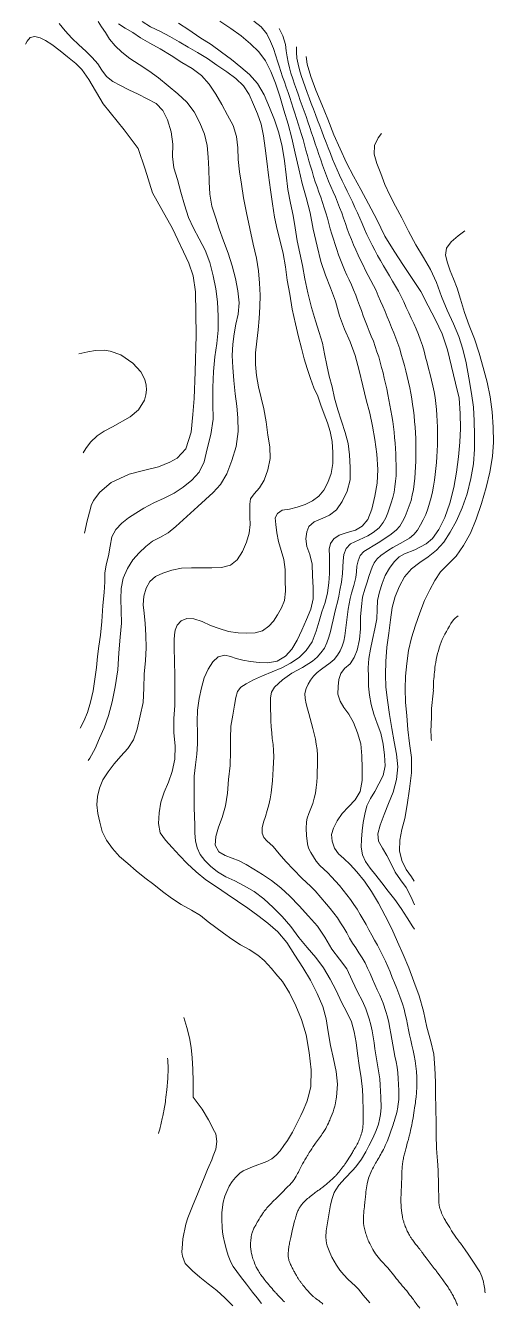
# Model space of a CAD drawing. Header units: inches. Extents: x 115425 to 116786, y 150085 to 152399.
# Drawn here: x 115513.5 to 115595.7, y 151464.1 to 151688 of the extents above; entities that cross this region are included whole.
import ezdxf

# ---------------------------------------------------------------- set-up
doc = ezdxf.new("R2010")
doc.units = ezdxf.units.IN
doc.header["$MEASUREMENT"] = 0
doc.layers.add('Contour', color=7, linetype='Continuous', lineweight=0, true_color=0xbed2ff)

msp = doc.modelspace()

# ---------------------------------------------------------------- linework, layer by layer
at = {"layer": 'Contour'}
for points in [[(115523.13, 151564.73), (115523.75, 151565.95), (115524.39, 151567.51), (115524.93, 151569.29), (115525.38, 151571.31), (115525.71, 151573.36), (115525.96, 151575.36), (115526.13, 151577.33), (115526.41, 151579.14), (115526.7, 151581.05), (115526.9, 151583.48), (115527.1, 151586.25), (115527.31, 151588.54), (115527.44, 151590.44), (115527.47, 151591.93), (115527.7, 151593.4), (115528.09, 151594.95), (115528.39, 151596.68), (115528.67, 151598.29), (115529.4, 151599.62), (115530.42, 151600.7), (115531.59, 151601.66), (115532.88, 151602.44), (115534.31, 151603.32), (115536.03, 151604.26), (115537.86, 151605.12), (115539.63, 151605.98), (115541.2, 151607.04), (115542.71, 151608.24), (115544, 151609.64), (115544.86, 151611.45), (115545.44, 151613.73), (115546.07, 151616.29), (115546.46, 151618.96), (115546.44, 151621.67), (115546.44, 151624.5), (115546.51, 151627.35), (115546.74, 151629.89), (115547.09, 151632.24), (115547.36, 151634.56), (115547.36, 151637.03), (115547.24, 151639.53), (115546.96, 151641.83), (115546.47, 151644.14), (115545.86, 151646.44), (115545.04, 151648.6), (115544.01, 151650.61), (115542.99, 151652.47), (115542.14, 151654.38), (115541.44, 151656.57), (115540.79, 151658.81), (115540.19, 151661), (115539.54, 151663.07), (115539.34, 151665.07), (115539.36, 151667.22), (115539.09, 151669.39), (115538.47, 151671.47), (115537.64, 151673.15), (115536.43, 151674.38), (115534.9, 151675.18), (115533.28, 151675.98), (115531.67, 151676.74), (115530.17, 151677.51), (115528.84, 151678.24), (115527.75, 151679.11), (115526.9, 151680.21), (115526.19, 151681.35), (115525.23, 151682.44), (115524.1, 151683.52), (115522.88, 151684.65), (115521.64, 151685.85), (115520.49, 151687.11), (115519.4, 151688.39)], [(115526.25, 151688.77), (115526.83, 151687.83), (115527.55, 151686.84), (115528.29, 151685.68), (115529.24, 151684.51), (115530.45, 151683.39), (115531.86, 151682.28), (115533.46, 151681.18), (115535.15, 151680.09), (115536.84, 151678.87), (115538.56, 151677.47), (115540.27, 151676.05), (115541.85, 151674.6), (115543.14, 151672.93), (115544.15, 151671), (115544.92, 151669.01), (115545.39, 151667), (115545.59, 151664.94), (115545.7, 151662.83), (115545.76, 151660.63), (115545.91, 151658.43), (115546.26, 151656.37), (115546.86, 151654.4), (115547.52, 151652.38), (115548.26, 151650.29), (115549.08, 151648.12), (115549.78, 151645.88), (115550.38, 151643.64), (115550.81, 151641.46), (115551.02, 151639.37), (115550.84, 151637.41), (115550.45, 151635.62), (115550.15, 151633.93), (115549.93, 151632.13), (115549.83, 151630.14), (115549.9, 151628.02), (115550.08, 151625.74), (115550.33, 151623.4), (115550.6, 151621.26), (115550.83, 151619.17), (115550.87, 151616.78), (115550.49, 151614.19), (115549.77, 151611.68), (115548.86, 151609.37), (115547.76, 151607.49), (115546.47, 151606.12), (115545.11, 151604.89), (115543.76, 151603.66), (115542.47, 151602.47), (115541.18, 151601.27), (115539.9, 151600.12), (115538.55, 151599.03), (115537.12, 151598.21), (115535.79, 151597.56), (115534.62, 151596.62), (115533.47, 151595.53), (115532.38, 151594.26), (115531.42, 151592.76), (115530.66, 151591.07), (115530.3, 151589.25), (115530.28, 151587.36), (115530.32, 151585.36), (115530.36, 151583.17), (115530.12, 151580.73), (115529.88, 151577.96), (115529.7, 151574.96), (115529.27, 151572.01), (115528.72, 151569.37), (115528.09, 151566.95), (115527.32, 151564.77), (115526.52, 151562.95), (115525.76, 151561.16), (115524.82, 151559.47), (115524.54, 151559.04)], [(115529.83, 151688.34), (115531.04, 151687.59), (115532.35, 151686.82), (115533.73, 151685.91), (115535.34, 151684.95), (115537.17, 151683.94), (115539.09, 151682.77), (115540.98, 151681.58), (115542.79, 151680.51), (115544.4, 151679.27), (115545.78, 151677.75), (115546.93, 151676.02), (115547.97, 151674.16), (115549, 151672.3), (115549.99, 151670.49), (115550.58, 151668.6), (115550.78, 151666.57), (115550.85, 151664.54), (115551.09, 151662.4), (115551.44, 151660.22), (115551.78, 151657.78), (115552.3, 151655.2), (115552.89, 151652.44), (115553.51, 151649.69), (115554.07, 151647.24), (115554.44, 151644.98), (115554.63, 151642.84), (115554.73, 151640.75), (115554.69, 151638.67), (115554.56, 151636.64), (115554.37, 151634.62), (115554.16, 151632.63), (115553.93, 151630.58), (115553.89, 151628.56), (115554.07, 151626.61), (115554.45, 151624.65), (115554.92, 151622.72), (115555.39, 151620.75), (115555.76, 151618.5), (115556.05, 151616.17), (115556.4, 151614.11), (115556.49, 151612.07), (115556.07, 151610.06), (115555.42, 151608.28), (115554.6, 151606.89), (115553.69, 151605.83), (115553.04, 151604.99), (115552.9, 151604.05), (115552.9, 151602.94), (115552.92, 151601.76), (115552.99, 151600.48), (115552.82, 151598.96), (115552.33, 151597.35), (115551.61, 151595.72), (115550.7, 151594.3), (115549.5, 151593.35), (115547.94, 151592.95), (115546.22, 151592.89), (115544.44, 151592.86), (115542.66, 151592.87), (115540.88, 151592.81), (115539.2, 151592.46), (115537.64, 151591.95), (115536.34, 151591.33), (115535.32, 151590.5), (115534.7, 151589.32), (115534.31, 151587.9), (115534.15, 151586.4), (115534.33, 151584.89), (115534.55, 151583.09), (115534.64, 151581.05), (115534.68, 151578.86), (115534.59, 151576.61), (115534.34, 151574.2), (115534.32, 151571.73), (115534.15, 151569.21), (115533.66, 151566.88), (115533.14, 151564.58), (115532.48, 151562.67), (115531.46, 151561.17), (115530.27, 151559.8), (115529.11, 151558.47), (115528.02, 151557.09), (115527.12, 151555.68), (115526.53, 151554.23), (115526.15, 151552.76), (115526.05, 151551.28), (115526.22, 151549.77), (115526.56, 151548.21), (115526.99, 151546.61), (115527.76, 151545.06), (115528.78, 151543.61), (115530.03, 151542.23), (115531.46, 151540.96), (115532.93, 151539.67), (115534.44, 151538.45), (115536.03, 151537.27), (115537.58, 151536.08), (115539.16, 151534.87), (115540.87, 151533.78), (115542.66, 151532.81), (115544.22, 151531.86), (115545.57, 151530.77), (115546.93, 151529.72), (115548.3, 151528.74), (115549.74, 151527.69), (115551.26, 151526.68), (115552.82, 151525.87), (115554.29, 151524.91), (115555.43, 151523.95), (115556.71, 151522.57), (115557.49, 151521.6), (115558.67, 151520.29), (115559.87, 151518.29), (115560.99, 151516), (115562.01, 151513.59), (115562.81, 151510.93), (115563.32, 151507.83), (115563.69, 151504.74), (115563.65, 151501.79), (115563.16, 151500)], [(115568.15, 151500), (115568.3, 151502.26), (115568.1, 151504.5), (115567.61, 151506.71), (115567.08, 151509.04), (115566.68, 151511.43), (115566.33, 151513.7), (115565.71, 151515.86), (115564.76, 151518.16), (115563.59, 151520.52), (115562.24, 151522.71), (115560.84, 151524.9), (115559.41, 151527.13), (115557.84, 151529.01), (115556.06, 151530.51), (115554.3, 151531.84), (115552.53, 151533.12), (115550.77, 151534.35), (115548.94, 151535.6), (115547.07, 151536.86), (115545.17, 151538.11), (115543.47, 151539.52), (115541.93, 151540.96), (115540.53, 151542.37), (115539.25, 151543.76), (115538.1, 151545.05), (115537.17, 151546.38), (115536.85, 151548.03), (115536.98, 151549.89), (115537.29, 151551.74), (115537.87, 151553.48), (115538.62, 151555.23), (115539.28, 151557.15), (115539.74, 151559.29), (115539.79, 151561.6), (115539.57, 151563.99), (115539.58, 151566.4), (115539.72, 151568.7), (115539.74, 151570.87), (115539.72, 151572.84), (115539.71, 151574.51), (115539.67, 151575.93), (115539.65, 151577.12), (115539.64, 151578.18), (115539.62, 151579.25), (115539.62, 151580.21), (115539.65, 151581.13), (115539.8, 151581.93), (115540.14, 151582.8), (115540.83, 151583.56), (115541.82, 151583.97), (115543.1, 151583.93), (115544.52, 151583.44), (115546, 151582.78), (115547.53, 151582.2), (115549.16, 151581.71), (115550.86, 151581.46), (115552.4, 151581.39), (115553.84, 151581.44), (115555.13, 151581.82), (115556.23, 151582.61), (115557.07, 151583.54), (115557.77, 151584.65), (115558.48, 151585.85), (115559.01, 151587.16), (115559.16, 151588.77), (115559.14, 151590.68), (115559.09, 151592.58), (115558.89, 151594.32), (115558.44, 151595.92), (115557.94, 151597.47), (115557.68, 151599.01), (115557.47, 151600.45), (115557.37, 151601.62), (115557.76, 151602.42), (115558.59, 151602.97), (115559.86, 151603.18), (115561.24, 151603.49), (115562.62, 151604.01), (115563.93, 151604.61), (115565.05, 151605.43), (115565.92, 151606.53), (115566.63, 151607.85), (115567.18, 151609.41), (115567.46, 151611.17), (115567.49, 151613.09), (115567.39, 151615.03), (115567.03, 151616.77), (115566.55, 151618.34), (115565.96, 151619.83), (115565.4, 151621.41), (115564.84, 151623), (115564.17, 151624.49), (115563.57, 151626.12), (115562.99, 151627.84), (115562.44, 151629.57), (115561.98, 151631.43), (115561.48, 151633.44), (115560.91, 151635.68), (115560.36, 151638.25), (115559.92, 151640.92), (115559.48, 151643.36), (115559.15, 151645.72), (115558.77, 151648.04), (115558.25, 151650.22), (115557.7, 151652.24), (115557.22, 151654.39), (115556.87, 151656.73), (115556.52, 151659.21), (115556.16, 151661.78), (115555.89, 151664.23), (115555.63, 151666.51), (115555.29, 151668.69), (115554.88, 151670.73), (115554.28, 151672.53), (115553.55, 151674.21), (115552.81, 151675.93), (115551.77, 151677.44), (115550.43, 151678.78), (115548.89, 151679.91), (115547.14, 151681.09), (115545.46, 151682.27), (115543.74, 151683.3), (115542.06, 151684.24), (115540.47, 151685.21), (115538.87, 151686.12), (115537.2, 151686.98), (115535.49, 151687.84), (115533.98, 151688.76)], [(115572.76, 151500), (115572.71, 151501.34), (115572.44, 151503.39), (115572.1, 151505.52), (115571.81, 151507.64), (115571.58, 151509.59), (115571.26, 151511.43), (115570.74, 151513.17), (115569.96, 151514.88), (115569.04, 151516.67), (115568.06, 151518.7), (115567, 151520.67), (115565.82, 151522.67), (115564.49, 151524.5), (115563, 151526.21), (115561.53, 151528), (115560.09, 151529.91), (115558.61, 151531.66), (115557, 151533.26), (115555.36, 151534.76), (115553.65, 151536.06), (115551.93, 151537.08), (115550.29, 151537.92), (115548.68, 151538.64), (115547.22, 151539.52), (115546.03, 151540.53), (115545, 151541.53), (115544.18, 151542.55), (115543.68, 151543.71), (115543.37, 151544.94), (115543.27, 151546.3), (115543.24, 151547.74), (115543.2, 151549.24), (115543.13, 151550.83), (115543.14, 151552.49), (115543.13, 151554.3), (115543.12, 151556.28), (115543.37, 151558.27), (115543.63, 151560.17), (115543.72, 151562), (115543.69, 151563.92), (115543.67, 151565.89), (115543.71, 151567.88), (115544.03, 151569.92), (115544.42, 151571.81), (115544.9, 151573.56), (115545.61, 151575.1), (115546.4, 151576.38), (115547.37, 151577.23), (115548.5, 151577.52), (115549.54, 151577.33), (115550.53, 151576.96), (115551.71, 151576.67), (115553.04, 151576.44), (115554.53, 151576.27), (115556.09, 151576.22), (115557.7, 151576.48), (115559.17, 151577.38), (115560.3, 151578.62), (115561.23, 151580.16), (115562.04, 151581.94), (115562.86, 151583.81), (115563.64, 151585.62), (115564.05, 151587.41), (115564.01, 151589.43), (115563.94, 151591.46), (115563.84, 151593.49), (115563.42, 151595.19), (115562.93, 151596.6), (115562.76, 151597.97), (115562.94, 151599.18), (115563.27, 151600.11), (115564.19, 151600.95), (115565.74, 151601.58), (115566.93, 151602.09), (115568.12, 151603.03), (115569.12, 151604.5), (115570, 151606.33), (115570.51, 151608.33), (115570.56, 151610.5), (115570.43, 151612.72), (115570.17, 151614.72), (115569.65, 151616.64), (115569.01, 151618.59), (115568.36, 151620.61), (115567.79, 151622.63), (115567.35, 151624.61), (115566.86, 151626.5), (115566.42, 151628.42), (115566.03, 151630.41), (115565.68, 151632.3), (115565.11, 151634.16), (115564.44, 151636.23), (115563.75, 151638.59), (115563.11, 151641.12), (115562.57, 151643.61), (115562.16, 151645.96), (115561.69, 151648.12), (115561.23, 151650.29), (115560.86, 151652.52), (115560.52, 151654.7), (115560.08, 151656.85), (115559.61, 151659.26), (115559.3, 151661.82), (115558.99, 151664.33), (115558.58, 151666.84), (115557.99, 151669.22), (115557.23, 151671.49), (115556.36, 151673.68), (115555.41, 151675.9), (115554.25, 151677.88), (115552.86, 151679.48), (115551.31, 151680.73), (115549.68, 151682.06), (115547.96, 151683.39), (115546.14, 151684.7), (115544.15, 151685.93), (115542.22, 151687.27), (115540.37, 151688.49)], [(115547.65, 151688.81), (115549.55, 151687.54), (115551.37, 151686.22), (115553.02, 151684.84), (115554.47, 151683.44), (115555.67, 151681.84), (115556.6, 151679.98), (115557.39, 151677.92), (115558.19, 151675.68), (115558.91, 151673.18), (115559.64, 151670.72), (115560.31, 151668.28), (115560.89, 151665.62), (115561.5, 151662.88), (115562.08, 151660.32), (115562.83, 151657.85), (115563.52, 151655.16), (115564.04, 151652.31), (115564.71, 151649.32), (115565.41, 151646.64), (115566.2, 151644.26), (115567.1, 151642.03), (115567.93, 151639.65), (115568.65, 151637.1), (115569.53, 151634.74), (115570.51, 151632.53), (115571.39, 151630.12), (115572.11, 151627.49), (115572.75, 151624.81), (115573.36, 151622.34), (115573.96, 151620.02), (115574.47, 151617.75), (115574.86, 151615.38), (115575.19, 151612.8), (115575.41, 151610.15), (115575.29, 151607.76), (115574.88, 151605.45), (115574.34, 151603.19), (115573.66, 151601.35), (115572.66, 151600.16), (115571.46, 151599.51), (115570.03, 151599.06), (115568.63, 151598.63), (115567.64, 151597.97), (115567.08, 151597.15), (115566.87, 151596.16), (115566.88, 151594.94), (115566.92, 151593.51), (115566.92, 151591.89), (115566.78, 151590.25), (115566.56, 151588.5), (115566.14, 151586.77), (115565.56, 151585.16), (115565.06, 151583.53), (115564.54, 151581.77), (115563.84, 151579.91), (115562.82, 151578.36), (115561.55, 151577.12), (115560.06, 151576.12), (115558.53, 151575.3), (115556.86, 151574.59), (115555.13, 151573.92), (115553.55, 151573.22), (115552.27, 151572.54), (115551.35, 151571.93), (115550.77, 151571.15), (115550.43, 151570.13), (115550.22, 151568.78), (115549.91, 151567.04), (115549.57, 151565.08), (115549.49, 151562.91), (115549.53, 151560.63), (115549.48, 151558.2), (115549.16, 151555.71), (115548.96, 151553.35), (115548.62, 151551.09), (115548.05, 151549.08), (115547.42, 151547.33), (115546.94, 151545.7), (115546.84, 151544.18), (115547.47, 151543.05), (115548.56, 151542.38), (115549.79, 151541.94), (115551.02, 151541.47), (115552.26, 151540.79), (115553.62, 151539.96), (115555.14, 151539.03), (115556.74, 151537.97), (115558.36, 151536.7), (115559.95, 151535.23), (115561.59, 151533.55), (115563.22, 151531.74), (115564.79, 151530), (115566.1, 151528.05), (115567.32, 151525.94), (115568.65, 151524.21), (115569.92, 151522.47), (115570.91, 151520.45), (115571.82, 151518.47), (115572.69, 151516.81), (115573.31, 151515.48), (115573.65, 151514.42), (115573.89, 151513.72), (115574.19, 151512.68), (115574.39, 151511.63), (115574.57, 151510.57), (115574.73, 151509.51), (115574.89, 151508.45), (115575.05, 151507.39), (115575.23, 151506.33), (115575.42, 151505.28), (115575.59, 151504.22), (115575.74, 151503.16), (115575.82, 151502.09), (115575.88, 151501.02), (115575.91, 151500)], [(115553.62, 151688.82), (115554.92, 151687.81), (115555.88, 151686.57), (115556.56, 151685.22), (115557.09, 151684.02), (115557.47, 151682.71), (115557.76, 151681.78), (115558.06, 151680.89), (115558.36, 151679.97), (115558.66, 151679.06), (115558.98, 151678.14), (115559.3, 151677.23), (115559.63, 151676.32), (115559.92, 151675.4), (115560.22, 151674.48), (115560.51, 151673.56), (115560.81, 151672.64), (115561.12, 151671.72), (115561.41, 151670.8), (115561.7, 151669.88), (115561.98, 151668.95), (115562.25, 151668.02), (115562.51, 151667.1), (115562.77, 151666.17), (115563.03, 151665.24), (115563.29, 151664.31), (115563.56, 151663.39), (115563.83, 151662.46), (115564.11, 151661.54), (115564.39, 151660.63), (115564.72, 151659.72), (115565.05, 151658.82), (115565.38, 151657.91), (115565.69, 151657), (115565.99, 151656.08), (115566.28, 151655.17), (115566.53, 151654.24), (115566.78, 151653.31), (115567.02, 151652.39), (115567.29, 151651.46), (115567.58, 151650.55), (115567.87, 151649.64), (115568.18, 151648.73), (115568.51, 151647.83), (115568.83, 151646.93), (115569.19, 151646.04), (115569.56, 151645.15), (115569.93, 151644.26), (115570.34, 151643.39), (115570.74, 151642.52), (115571.14, 151641.64), (115571.5, 151640.74), (115571.85, 151639.84), (115572.18, 151638.94), (115572.5, 151638.03), (115572.81, 151637.12), (115573.16, 151636.21), (115573.52, 151635.32), (115573.87, 151634.42), (115574.24, 151633.52), (115574.61, 151632.63), (115574.94, 151631.72), (115575.24, 151630.8), (115575.54, 151629.88), (115575.81, 151628.95), (115576.05, 151628.02), (115576.3, 151627.08), (115576.53, 151626.14), (115576.75, 151625.2), (115576.95, 151624.26), (115577.14, 151623.31), (115577.32, 151622.36), (115577.5, 151621.41), (115577.68, 151620.47), (115577.85, 151619.52), (115578, 151618.58), (115578.13, 151617.63), (115578.26, 151616.68), (115578.34, 151615.72), (115578.42, 151614.76), (115578.5, 151613.8), (115578.54, 151612.85), (115578.58, 151611.89), (115578.6, 151610.93), (115578.6, 151609.97), (115578.59, 151609.01), (115578.51, 151608.06), (115578.38, 151607.11), (115578.25, 151606.16), (115578, 151605.23), (115577.76, 151604.3), (115577.46, 151603.39), (115577.14, 151602.5), (115576.77, 151601.64), (115576.3, 151600.84), (115575.63, 151599.89), (115574.57, 151599.07), (115573.62, 151598.46), (115570.6, 151597.07), (115569.81, 151596.27), (115569.41, 151595.24), (115569.31, 151594.12), (115569.27, 151593), (115569.21, 151591.88), (115569.01, 151590.37), (115568.72, 151588.93), (115568.53, 151587.89), (115568.28, 151586.85), (115568.03, 151585.82), (115567.77, 151584.8), (115567.53, 151583.77), (115567.31, 151582.73), (115567.08, 151581.7), (115566.81, 151580.68), (115566.45, 151579.71), (115566, 151578.77), (115565.4, 151577.94), (115564.71, 151577.17), (115563.93, 151576.49), (115562.15, 151575.36), (115560.3, 151574.36), (115559.45, 151573.82), (115558.65, 151573.24), (115557.92, 151572.59), (115557.24, 151571.9), (115556.72, 151571.05), (115556.53, 151570.05), (115556.52, 151569.03), (115556.53, 151568.01), (115556.57, 151567.01), (115556.59, 151566), (115556.65, 151564.98), (115556.75, 151563.94), (115556.86, 151562.89), (115556.98, 151561.85), (115557.05, 151560.79), (115557.11, 151559.73), (115557.07, 151558.68), (115557, 151557.62), (115556.93, 151556.55), (115556.88, 151555.49), (115556.79, 151554.43), (115556.68, 151553.37), (115556.5, 151552.32), (115556.27, 151551.29), (115555.96, 151550.27), (115555.65, 151549.25), (115555.3, 151548.25), (115555.08, 151547.23), (115555.08, 151546.29), (115555.39, 151545.53), (115555.89, 151544.96), (115557, 151543.96), (115558.07, 151542.69), (115559.21, 151541.34), (115560.6, 151539.9), (115562.07, 151538.4), (115563.61, 151536.92), (115564.37, 151536.17), (115565.4, 151535.03), (115566.35, 151533.87), (115567.01, 151533.08), (115567.65, 151532.27), (115568.29, 151531.46), (115568.85, 151530.58), (115569.4, 151529.71), (115569.92, 151528.81), (115570.42, 151527.9), (115570.95, 151527.02), (115571.51, 151526.16), (115572.07, 151525.29), (115572.62, 151524.42), (115573.15, 151523.53), (115573.59, 151522.59), (115574.03, 151521.65), (115574.45, 151520.71), (115574.86, 151519.76), (115575.3, 151518.82), (115575.74, 151517.88), (115576.32, 151516.45), (115576.81, 151515.03), (115577.09, 151514.06), (115577.3, 151513.09), (115577.51, 151512.11), (115577.67, 151511.12), (115577.84, 151510.13), (115578.01, 151509.14), (115578.2, 151508.16), (115578.4, 151507.18), (115578.59, 151506.19), (115578.76, 151505.21), (115578.88, 151504.22), (115578.99, 151503.22), (115579.04, 151502.22), (115579.08, 151501.17), (115579.09, 151500)], [(115513.51, 151684.75), (115513.8, 151685.33), (115514.34, 151685.94), (115515.14, 151686.13), (115516.09, 151685.9), (115517.03, 151685.44), (115518.16, 151684.71), (115519.62, 151683.59), (115520.9, 151682.58), (115522.34, 151681.36), (115523.42, 151680.34), (115524.66, 151678.59), (115527.13, 151674.29), (115530.84, 151669.72), (115533.3, 151666.44), (115534.53, 151662.83), (115535.83, 151658.7), (115537.43, 151655.78), (115539.3, 151652.41), (115542.21, 151646.35), (115542.96, 151644.12), (115543.35, 151641.33), (115543.46, 151633.7), (115543.3, 151627.29), (115543.11, 151622.59), (115542.92, 151619.77), (115542.6, 151616.69), (115541.66, 151613.73), (115540.15, 151612.1), (115538.85, 151611.4), (115536.84, 151610.62), (115534.25, 151609.94), (115531.74, 151609.29), (115528.58, 151607.82), (115526.59, 151606.18), (115525.46, 151604.71), (115525.04, 151603.8), (115524.9, 151603.31), (115524.35, 151601.12), (115523.87, 151598.93)], [(115558.09, 151687.53), (115558.72, 151686.24), (115559.17, 151684.7), (115559.29, 151683.62), (115559.44, 151682.55), (115559.63, 151681.59), (115559.87, 151680.63), (115560.14, 151679.66), (115560.46, 151678.71), (115560.78, 151677.76), (115561.13, 151676.81), (115561.44, 151675.85), (115561.78, 151674.91), (115562.11, 151673.96), (115562.45, 151673.01), (115562.78, 151672.06), (115563.12, 151671.12), (115563.44, 151670.17), (115563.77, 151669.21), (115564.08, 151668.26), (115564.4, 151667.31), (115564.73, 151666.37), (115565.05, 151665.42), (115565.37, 151664.47), (115565.69, 151663.52), (115566.04, 151662.59), (115566.39, 151661.65), (115566.75, 151660.72), (115567.14, 151659.8), (115567.54, 151658.88), (115567.94, 151657.96), (115568.31, 151657.04), (115568.68, 151656.11), (115569.05, 151655.18), (115569.38, 151654.24), (115569.7, 151653.3), (115570.03, 151652.36), (115570.37, 151651.42), (115570.74, 151650.5), (115571.12, 151649.58), (115571.52, 151648.67), (115571.93, 151647.76), (115572.35, 151646.86), (115572.79, 151645.97), (115573.23, 151645.08), (115573.68, 151644.18), (115574.15, 151643.3), (115574.62, 151642.41), (115575.08, 151641.52), (115575.48, 151640.61), (115575.89, 151639.69), (115576.28, 151638.77), (115576.66, 151637.84), (115577.03, 151636.91), (115577.42, 151635.98), (115577.82, 151635.06), (115578.19, 151634.13), (115578.55, 151633.19), (115578.91, 151632.25), (115579.23, 151631.3), (115579.51, 151630.33), (115579.79, 151629.37), (115580.06, 151628.4), (115580.31, 151627.42), (115580.56, 151626.45), (115580.79, 151625.47), (115581.02, 151624.49), (115581.2, 151623.5), (115581.35, 151622.51), (115581.5, 151621.52), (115581.63, 151620.53), (115581.76, 151619.53), (115581.86, 151618.54), (115581.94, 151617.55), (115582.01, 151616.56), (115582.05, 151615.57), (115582.07, 151614.57), (115582.08, 151613.57), (115582.09, 151612.57), (115582.07, 151611.58), (115582.03, 151610.58), (115581.97, 151609.59), (115581.88, 151608.6), (115581.79, 151607.61), (115581.64, 151606.63), (115581.44, 151605.65), (115581.23, 151604.68), (115580.9, 151603.74), (115580.57, 151602.8), (115580.17, 151601.89), (115579.75, 151601), (115579.23, 151600.2), (115578.61, 151599.47), (115577.5, 151598.58), (115575.45, 151597.23), (115572.95, 151595.75), (115572.29, 151595.02), (115571.91, 151594.12), (115571.73, 151593.15), (115571.62, 151592.18), (115571.5, 151591.2), (115571.19, 151589.79), (115570.76, 151588.44), (115570.56, 151587.51), (115570.34, 151586.57), (115570.2, 151585.64), (115570.06, 151584.7), (115569.94, 151583.76), (115569.83, 151582.82), (115569.71, 151581.87), (115569.58, 151580.94), (115569.42, 151580.03), (115569.14, 151579.14), (115568.78, 151578.3), (115568.31, 151577.52), (115567.72, 151576.8), (115567.02, 151576.18), (115565.47, 151575.1), (115564.74, 151574.52), (115564.11, 151573.88), (115563.59, 151573.18), (115563.17, 151572.44), (115562.82, 151571.67), (115562.58, 151570.82), (115562.61, 151569.92), (115562.79, 151569.02), (115563.01, 151568.15), (115563.28, 151567.31), (115563.52, 151566.45), (115563.76, 151565.56), (115564, 151564.67), (115564.21, 151563.75), (115564.43, 151562.83), (115564.58, 151561.9), (115564.74, 151560.96), (115564.77, 151560.01), (115564.77, 151559.06), (115564.77, 151558.1), (115564.75, 151557.15), (115564.72, 151556.19), (115564.67, 151555.24), (115564.58, 151554.29), (115564.46, 151553.35), (115564.22, 151552.42), (115563.98, 151551.5), (115563.61, 151550.63), (115563.28, 151549.75), (115563, 151548.96), (115562.86, 151548.28), (115562.8, 151547.13), (115562.86, 151545.87), (115563.06, 151544.43), (115563.22, 151543.69), (115563.61, 151542.91), (115564.07, 151542.14), (115564.59, 151541.37), (115565.2, 151540.65), (115566.59, 151539.33), (115567.27, 151538.66), (115568.64, 151537.13), (115569.97, 151535.47), (115570.6, 151534.64), (115571.19, 151533.8), (115571.77, 151532.94), (115572.31, 151532.05), (115572.83, 151531.16), (115573.34, 151530.25), (115573.82, 151529.33), (115574.32, 151528.42), (115574.82, 151527.52), (115575.32, 151526.62), (115575.81, 151525.71), (115576.28, 151524.79), (115576.71, 151523.84), (115577.13, 151522.89), (115577.53, 151521.94), (115577.93, 151520.98), (115578.34, 151520.02), (115578.74, 151519.07), (115579.27, 151517.66), (115579.73, 151516.34), (115579.99, 151515.44), (115580.22, 151514.54), (115580.44, 151513.64), (115580.62, 151512.72), (115580.79, 151511.81), (115580.97, 151510.89), (115581.17, 151509.98), (115581.38, 151509.08), (115581.59, 151508.17), (115581.78, 151507.26), (115581.94, 151506.34), (115582.09, 151505.43), (115582.16, 151504.5), (115582.23, 151503.47), (115582.27, 151502.64), (115582.24, 151501.71), (115582.19, 151500.79), (115582.12, 151500)], [(115585.55, 151500), (115585.54, 151500.17), (115585.5, 151502.62), (115585.42, 151505.12), (115585.22, 151507.5), (115584.7, 151509.77), (115584.01, 151512.27), (115583.39, 151515.09), (115582.63, 151517.75), (115581.74, 151520.27), (115580.82, 151522.69), (115579.87, 151525.02), (115578.87, 151527.26), (115577.83, 151529.54), (115576.7, 151531.82), (115575.5, 151534), (115574.28, 151536.08), (115573.05, 151537.87), (115571.73, 151539.52), (115570.53, 151540.81), (115569.43, 151541.85), (115568.48, 151542.68), (115567.79, 151543.68), (115567.35, 151544.92), (115567.23, 151546.05), (115567.62, 151547.21), (115568.25, 151548.49), (115569.15, 151549.75), (115570.22, 151550.93), (115571.4, 151552.14), (115572.28, 151553.63), (115572.67, 151555.56), (115572.66, 151557.71), (115572.59, 151559.87), (115572.43, 151561.98), (115571.85, 151563.93), (115571.11, 151565.72), (115570.29, 151567.2), (115569.44, 151568.35), (115568.79, 151569.46), (115568.39, 151570.72), (115568.4, 151572.03), (115568.55, 151573.29), (115568.91, 151574.31), (115569.56, 151575.2), (115570.52, 151576.01), (115571.22, 151577.12), (115571.79, 151578.4), (115572.19, 151580.32), (115572.34, 151582.14), (115572.34, 151584.25), (115572.51, 151586.1), (115572.71, 151587.73), (115573.12, 151589.12), (115573.53, 151590.36), (115573.81, 151591.37), (115574.16, 151592.36), (115574.4, 151593), (115574.77, 151593.77), (115575.3, 151594.44), (115575.91, 151595.01), (115577.28, 151595.99), (115578.01, 151596.45), (115579.42, 151597.19), (115580.93, 151598.09), (115581.69, 151598.75), (115582.36, 151599.5), (115582.89, 151600.39), (115583.38, 151601.3), (115583.8, 151602.25), (115584.2, 151603.2), (115584.49, 151604.2), (115584.77, 151605.2), (115585, 151606.21), (115585.17, 151607.23), (115585.34, 151608.25), (115585.47, 151609.28), (115585.59, 151610.31), (115585.68, 151611.34), (115585.74, 151612.38), (115585.8, 151613.42), (115585.85, 151614.46), (115585.88, 151615.49), (115585.89, 151616.53), (115585.88, 151617.56), (115585.84, 151618.6), (115585.76, 151619.64), (115585.68, 151620.68), (115585.57, 151621.71), (115585.46, 151622.75), (115585.29, 151623.78), (115585.06, 151624.8), (115584.82, 151625.81), (115584.57, 151626.83), (115584.31, 151627.84), (115584.05, 151628.85), (115583.78, 151629.86), (115583.51, 151630.87), (115583.22, 151631.87), (115582.87, 151632.85), (115582.51, 151633.84), (115582.12, 151634.8), (115581.69, 151635.75), (115581.26, 151636.7), (115580.82, 151637.65), (115580.38, 151638.59), (115579.93, 151639.54), (115579.47, 151640.47), (115579.02, 151641.41), (115578.49, 151642.31), (115577.97, 151643.21), (115577.43, 151644.1), (115576.91, 151645), (115576.38, 151645.9), (115575.87, 151646.8), (115575.36, 151647.7), (115574.86, 151648.6), (115574.38, 151649.52), (115573.9, 151650.44), (115573.44, 151651.37), (115573.03, 151652.33), (115572.63, 151653.28), (115572.22, 151654.24), (115571.81, 151655.19), (115571.38, 151656.14), (115570.94, 151657.08), (115570.49, 151658.02), (115570.03, 151658.95), (115569.57, 151659.88), (115569.11, 151660.82), (115568.67, 151661.76), (115568.25, 151662.71), (115567.82, 151663.66), (115567.44, 151664.62), (115567.06, 151665.59), (115566.68, 151666.56), (115566.3, 151667.53), (115565.91, 151668.5), (115565.55, 151669.48), (115565.19, 151670.46), (115564.82, 151671.43), (115564.45, 151672.41), (115564.08, 151673.39), (115563.71, 151674.36), (115563.33, 151675.34), (115562.96, 151676.31), (115562.62, 151677.3), (115562.26, 151678.28), (115561.94, 151679.27), (115561.62, 151680.27), (115561.38, 151681.28), (115561.19, 151682.3), (115561.11, 151683.32), (115561.11, 151684.33)], [(115581.83, 151529.43), (115581.56, 151529.85), (115580.52, 151531.44), (115579.49, 151533.09), (115578.36, 151534.68), (115577.23, 151536.14), (115576.09, 151537.56), (115575.07, 151538.94), (115574.06, 151540.18), (115573.23, 151541.31), (115572.72, 151542.49), (115572.48, 151543.83), (115572.51, 151545.28), (115572.64, 151546.74), (115572.84, 151548.15), (115573.09, 151549.62), (115573.44, 151551.08), (115574.09, 151552.39), (115574.85, 151553.64), (115575.59, 151554.95), (115576.31, 151556.45), (115576.69, 151558.14), (115576.59, 151559.99), (115576.34, 151561.94), (115575.9, 151563.87), (115575.29, 151565.58), (115574.69, 151567.19), (115574.23, 151568.87), (115573.91, 151570.54), (115573.75, 151572.13), (115573.73, 151573.72), (115573.72, 151575.32), (115573.84, 151576.96), (115574.13, 151578.61), (115574.45, 151580.29), (115574.86, 151582.19), (115575.19, 151583.93), (115575.27, 151585.57), (115575.33, 151587.12), (115575.68, 151588.64), (115576.15, 151590.1), (115576.69, 151591.5), (115577.42, 151592.81), (115578.24, 151593.95), (115579.16, 151594.82), (115580.05, 151595.32), (115581.9, 151596.04), (115583.87, 151597.07), (115585, 151598.03), (115586.1, 151599.6), (115587.17, 151601.68), (115588.06, 151604.22), (115588.73, 151606.96), (115589.23, 151609.66), (115589.54, 151612.36), (115589.8, 151614.91), (115589.93, 151617.35), (115589.85, 151619.93), (115589.66, 151622.63), (115589.05, 151625.31), (115588.34, 151628.18), (115587.63, 151631.16), (115586.71, 151633.94), (115585.52, 151636.42), (115584.26, 151638.85), (115582.93, 151641.34), (115581.45, 151643.63), (115579.89, 151645.96), (115578.27, 151648.42), (115576.64, 151651.08), (115575.2, 151653.99), (115573.75, 151656.78), (115572.4, 151659.25), (115571.09, 151661.61), (115569.89, 151663.93), (115568.8, 151666.41), (115567.67, 151668.89), (115566.59, 151671.59), (115565.53, 151674.21), (115564.51, 151676.68), (115563.64, 151679.09), (115562.98, 151681.29), (115562.81, 151682.59)], [(115576.06, 151669.1), (115575.43, 151668.34), (115574.79, 151666.97), (115574.72, 151665.46), (115575.22, 151663.86), (115575.91, 151662.05), (115576.61, 151660.15), (115577.48, 151658.26), (115578.48, 151656.34), (115579.58, 151654.3), (115580.76, 151651.97), (115582.07, 151649.56), (115583.43, 151647.33), (115584.67, 151645.24), (115585.68, 151642.96), (115586.57, 151640.5), (115587.58, 151638.08), (115588.66, 151635.72), (115589.6, 151633.45), (115590.33, 151631.23), (115590.91, 151628.85), (115591.36, 151626.19), (115591.83, 151623.47), (115592.22, 151621.06), (115592.34, 151618.65), (115592.4, 151616.17), (115592.39, 151613.67), (115592.18, 151611.15), (115591.74, 151608.54), (115591.07, 151605.87), (115590.23, 151603.39), (115589.19, 151601.13), (115588.1, 151599.11), (115586.96, 151597.37), (115585.67, 151595.96), (115584.26, 151594.82), (115582.77, 151593.81), (115581.29, 151592.72), (115580.08, 151591.32), (115579.18, 151589.64), (115578.43, 151587.86), (115577.93, 151585.89), (115577.63, 151583.76), (115577.31, 151581.41), (115576.99, 151578.95), (115576.81, 151576.45), (115576.71, 151574.15), (115576.82, 151571.94), (115577.07, 151569.62), (115577.44, 151567.13), (115577.86, 151564.69), (115578.25, 151562.36), (115578.7, 151560.16), (115578.91, 151557.96), (115578.67, 151555.7), (115578.08, 151553.51), (115577.27, 151551.51), (115576.48, 151549.57), (115575.83, 151547.71), (115575.4, 151546.19), (115575.53, 151544.88), (115576.2, 151543.67), (115577, 151542.4), (115577.72, 151540.93), (115578.46, 151539.44), (115579.39, 151538.1), (115580.36, 151536.74), (115581.2, 151535.21), (115581.81, 151533.71)], [(115581.79, 151537.89), (115581.29, 151538.64), (115580.34, 151539.95), (115579.63, 151541.49), (115579.21, 151543.23), (115579.24, 151545.05), (115579.62, 151546.96), (115580.15, 151548.89), (115580.53, 151551.29), (115580.95, 151554.07), (115581.33, 151556.89), (115581.32, 151559.61), (115580.96, 151562.07), (115580.65, 151564.49), (115580.46, 151566.88), (115580.25, 151569.31), (115580.18, 151571.61), (115580.26, 151573.84), (115580.49, 151576.08), (115580.8, 151578.37), (115581.33, 151580.6), (115582, 151582.79), (115582.76, 151585), (115583.61, 151587.13), (115584.52, 151589.01), (115585.43, 151590.63), (115586.41, 151592.15), (115587.67, 151593.47), (115589.15, 151594.94), (115590.46, 151596.82), (115591.65, 151598.97), (115592.69, 151601.43), (115593.62, 151604.19), (115594.41, 151606.97), (115595.04, 151609.69), (115595.52, 151612.39), (115595.71, 151614.91), (115595.63, 151617.55), (115595.47, 151620.25), (115595.14, 151622.9), (115594.61, 151625.47), (115593.92, 151628.04), (115593.17, 151630.57), (115592.35, 151633.06), (115591.43, 151635.39), (115590.6, 151637.7), (115589.94, 151640), (115589.31, 151641.98), (115588.68, 151643.59), (115588.1, 151644.99), (115587.63, 151646.38), (115587.28, 151647.72), (115587.48, 151648.96), (115588.27, 151650.07), (115589.52, 151651.16), (115590.65, 151651.99)], [(115522.89, 151630.43), (115524.47, 151630.78), (115525.81, 151630.99), (115527.33, 151631.06), (115528.4, 151630.88), (115530.28, 151630.23), (115532.37, 151628.8), (115533.76, 151627.28), (115534.44, 151625.91), (115534.69, 151624.92), (115534.76, 151624.14), (115534.67, 151623.25), (115534.38, 151622.27), (115533.38, 151620.61), (115531.87, 151619.35), (115528.77, 151617.64), (115527.32, 151616.87), (115526.08, 151616.03), (115524.92, 151614.92), (115524.08, 151613.81), (115523.65, 151613.08)], [(115541.32, 151513.94), (115541.87, 151512.21), (115542.31, 151510.39), (115542.63, 151508.71), (115542.8, 151506.88), (115542.9, 151504.88), (115542.94, 151502.73), (115542.96, 151500.51), (115542.98, 151500)], [(115538.44, 151506.81), (115538.48, 151506.47), (115538.55, 151504.98), (115538.52, 151503.24), (115538.34, 151501.24), (115538.18, 151500)], [(115542.94, 151500), (115544.55, 151497.85), (115545.66, 151496.02), (115546.73, 151493.96), (115546.92, 151493.51), (115547.13, 151492.21), (115546.91, 151490.85), (115546.48, 151489.65), (115546.21, 151488.98), (115545.69, 151487.8), (115545.46, 151487.26), (115544.98, 151486.08), (115543.85, 151483.22), (115542.86, 151480.83), (115542.03, 151478.82), (115541.68, 151477.69), (115541.17, 151475.11), (115541.07, 151474.25), (115540.99, 151472.78), (115541.09, 151472.05), (115541.56, 151470.8), (115541.74, 151470.6), (115542.84, 151469.52), (115544.14, 151468.39), (115545.6, 151467.21), (115547.09, 151466.05), (115548.54, 151464.78), (115549.91, 151463.35)], [(115554.97, 151463.74), (115554.18, 151464.77), (115553.4, 151465.75), (115552.3, 151467.16), (115551.25, 151468.52), (115550.6, 151469.39), (115550.01, 151470.25), (115549.58, 151471.02), (115549.12, 151472.18), (115548.81, 151473.17), (115548.52, 151474.28), (115548.24, 151475.55), (115548.11, 151476.32), (115548.03, 151477.09), (115547.99, 151478.49), (115548.01, 151479.66), (115548.09, 151480.65), (115548.24, 151481.54), (115548.54, 151482.62), (115548.86, 151483.44), (115549.3, 151484.36), (115549.8, 151485.16), (115550.39, 151485.9), (115551.14, 151486.62), (115551.74, 151487.02), (115553.35, 151487.72), (115555.9, 151488.68), (115556.75, 151489.17), (115557.55, 151489.79), (115558.23, 151490.53), (115558.91, 151491.46), (115559.51, 151492.38), (115560.39, 151493.85), (115561.11, 151495.22), (115561.87, 151496.77), (115562.28, 151497.65), (115562.93, 151499.15), (115563, 151499.33), (115563.16, 151500)], [(115574.01, 151463.88), (115572.84, 151465.25), (115572.01, 151466.25), (115571.49, 151466.82), (115570.13, 151468.02), (115569.4, 151468.79), (115568.72, 151469.62), (115568.12, 151470.5), (115567.34, 151471.89), (115566.96, 151472.7), (115566.51, 151473.9), (115566.38, 151474.36), (115566.3, 151474.82), (115566.27, 151475.42), (115566.33, 151476.49), (115566.47, 151477.55), (115566.65, 151478.6), (115566.83, 151479.65), (115567.09, 151481.08), (115567.36, 151482.17), (115567.75, 151483.22), (115567.99, 151483.68), (115568.57, 151484.52), (115569.68, 151485.77), (115570.94, 151487.13), (115571.51, 151487.77), (115572.5, 151489.11), (115573.31, 151490.4), (115573.84, 151491.42), (115574.49, 151492.75), (115575.08, 151494.1), (115575.51, 151495.23), (115575.7, 151496.03), (115575.85, 151496.95), (115575.98, 151498.17), (115575.91, 151500)]]:
    msp.add_lwpolyline(points, dxfattribs=at)
for points in [[(115584.81, 151562.54, 0.001969), (115584.71, 151563.98, -0.008226), (115584.81, 151566.52, -0.042559), (115585.13, 151570.89, 0.024683), (115585.14, 151571.52, 0.004859), (115585.15, 151572.62, -0.002737), (115585.46, 151575.76, -0.042118), (115586.49, 151579.83, -0.031704), (115588.5, 151583.52, -0.095323), (115589.53, 151584.45)], [(115538.18, 151500), (115538.11, 151499.39), (115538.08, 151499.18), (115537.81, 151497.55), (115537.75, 151497.24, -0.007156), (115537.6, 151496.49, -0.004875), (115537.35, 151495.4, -0.008034), (115537.08, 151494.36, -0.011465), (115536.87, 151493.64), (115536.85, 151493.6)], [(115558.97, 151464.06, -0.003158), (115558.23, 151464.83, -0.003954), (115557.64, 151465.44, -0.007971), (115557.24, 151465.88, -0.003563), (115556.39, 151466.86, -0.006003), (115555.96, 151467.38, -0.003734), (115555.29, 151468.22, -0.017953), (115554.81, 151468.87, -0.015053), (115554.29, 151469.68, -0.030493), (115553.98, 151470.3, -0.017841), (115553.54, 151471.39, -0.024015), (115553.26, 151472.33, -0.02682), (115553.09, 151473.19, -0.034797), (115553.03, 151473.98, -0.027754), (115553.09, 151474.96, -0.029631), (115553.27, 151476.03, -0.050035), (115553.48, 151476.64, -0.017472), (115553.81, 151477.29, -0.011566), (115554.36, 151478.25, -0.007252), (115555.15, 151479.51, -0.020494), (115555.45, 151479.94, -0.017689), (115556.08, 151480.71, -0.014597), (115556.91, 151481.58), (115557.64, 151482.31), (115558.52, 151483.19), (115559.48, 151484.15), (115559.99, 151484.67, 0.041668), (115560.5, 151485.27, 0.02546), (115561.18, 151486.36, 0.011238), (115561.69, 151487.32, -0.011319), (115562.19, 151488.27, -0.003313), (115563.01, 151489.71, -0.010979), (115563.27, 151490.14, -0.007183), (115563.54, 151490.55, -0.002173), (115564.47, 151491.91, -0.007788), (115565.15, 151492.86, 0.008434), (115565.78, 151493.75, 0.025325), (115566.23, 151494.47, 0.015269), (115566.87, 151495.74, 0.018752), (115567.04, 151496.14, 0.004467), (115567.68, 151497.84, 0.03222), (115567.9, 151498.61, 0.018111), (115568.15, 151500)], [(115568.73, 151487.03, 0.007646), (115569.45, 151487.98, 0.015146), (115569.79, 151488.47), (115570.63, 151489.79), (115570.8, 151490.07, 0.006682), (115571.25, 151490.82, 0.005531), (115571.77, 151491.73, 0.030378), (115572.13, 151492.48, 0.02434), (115572.48, 151493.46, 0.030038), (115572.73, 151494.56, 0.041237), (115572.8, 151495.37), (115572.8, 151496.44), (115572.8, 151497.39), (115572.79, 151498.12), (115572.78, 151499.36), (115572.77, 151499.49), (115572.76, 151500)], [(115579.09, 151500, -0.004101), (115578.93, 151498.34), (115578.91, 151498.24), (115578.71, 151497.28, -0.008638), (115578.26, 151495.72, -0.013524), (115577.87, 151494.5, -0.011251), (115577.4, 151493.13, -0.003505), (115576.87, 151491.84, -0.005159), (115576.21, 151490.47, -0.001816), (115575.61, 151489.41, -0.003808), (115574.99, 151488.36, -0.001411), (115574.28, 151487.06), (115573.74, 151485.77), (115573.5, 151484.74), (115573.31, 151483.37, -0.005107), (115573.2, 151482.38, -0.005651), (115573.09, 151481.39, -0.007768), (115572.95, 151480.05, -0.005161), (115572.88, 151479.05, -0.003365), (115572.89, 151477.85), (115572.94, 151477.41, -0.005135), (115573.16, 151476.45, -0.009658), (115573.44, 151475.51, -0.002309), (115573.81, 151474.6, -0.002006), (115574.49, 151473.26), (115574.98, 151472.5), (115575.94, 151471.28), (115577.15, 151470.03), (115578.37, 151468.49, 0.008189), (115579.43, 151467.19, 0.003953), (115580.46, 151465.96, 0.014301), (115581.48, 151464.65, 0.011893), (115582.76, 151462.94, 0.018314)], [(115582.12, 151500), (115582.03, 151499.33), (115581.98, 151498.98), (115581.85, 151498.1), (115581.85, 151498.08), (115581.78, 151497.64), (115581.71, 151497.2), (115581.65, 151496.83), (115581.57, 151496.31), (115581.49, 151495.86), (115581.42, 151495.44), (115581.35, 151495.09), (115581.24, 151494.57), (115581.15, 151494.16), (115581.05, 151493.72), (115580.92, 151493.15), (115580.85, 151492.89), (115580.77, 151492.57), (115580.63, 151492.07), (115580.51, 151491.66), (115580.4, 151491.25), (115580.31, 151490.91), (115580.18, 151490.43), (115580.12, 151490.2), (115579.98, 151489.6, 0.006703), (115579.88, 151489.17, 0.006795), (115579.8, 151488.74, 0.012769), (115579.74, 151488.33, 0.011188), (115579.69, 151487.86, 0.004719), (115579.64, 151487.31, 0.007407), (115579.63, 151486.95), (115579.61, 151486.42), (115579.6, 151486.03), (115579.58, 151485.57), (115579.56, 151485.11), (115579.55, 151484.73), (115579.53, 151484.18), (115579.52, 151483.72), (115579.5, 151483.26), (115579.49, 151482.87), (115579.46, 151482.33, 0.006918), (115579.46, 151481.99, 0.004074), (115579.46, 151481.4, 0.010761), (115579.47, 151480.88, 0.013984), (115579.5, 151480.47), (115579.54, 151480.2), (115579.63, 151479.56, 0.004544), (115579.73, 151478.92, 0.011084), (115579.77, 151478.66, 0.021653), (115579.84, 151478.4, 0.008764), (115580.04, 151477.78, 0.00575), (115580.21, 151477.3, 0.007337), (115580.36, 151476.92, 0.014064), (115580.57, 151476.45, 0.018127), (115580.75, 151476.09, 0.009799), (115580.94, 151475.76, 0.006883), (115581.23, 151475.3, 0.00458), (115581.53, 151474.85, 0.006559), (115581.75, 151474.54, 0.022622), (115582.28, 151473.87, -0.019659), (115582.9, 151473.09, -0.003773), (115583.23, 151472.63, 0.006198), (115583.44, 151472.34), (115583.88, 151471.76), (115584.57, 151470.86, 0.003828), (115585.3, 151469.93, -0.006716), (115585.72, 151469.39), (115585.98, 151469.05), (115586.27, 151468.64), (115586.63, 151468.14), (115586.82, 151467.89), (115586.91, 151467.76), (115587.35, 151467.13), (115587.72, 151466.61), (115587.88, 151466.36, -0.015978), (115587.97, 151466.22, -0.002848), (115588.44, 151465.41, -0.00425), (115588.87, 151464.63, -0.018067), (115588.96, 151464.45, -0.011418), (115589.08, 151464.18, -0.004067), (115589.37, 151463.43)], [(115585.55, 151500), (115585.58, 151498.54), (115585.6, 151497.83), (115585.64, 151495.59), (115585.64, 151495.53, -0.004318), (115585.65, 151494.66, 0.002768), (115585.65, 151493.29, 0.004127), (115585.67, 151491.99, 0.0055), (115585.71, 151491.01, 0.013229), (115585.78, 151490, -0.009879), (115585.89, 151488.64, -0.002653), (115585.99, 151486.9, -0.00632), (115586.01, 151486.17), (115586.03, 151485.5), (115586.06, 151483.78), (115586.08, 151482.6), (115586.11, 151481.59, 0.053006), (115586.23, 151480.73, 0.040102), (115586.6, 151479.63, 0.016459), (115587.07, 151478.65, 0.023343), (115587.45, 151477.98), (115588.01, 151477.08), (115588.36, 151476.54), (115589.08, 151475.43), (115589.23, 151475.21, 0.017188), (115589.59, 151474.73, -0.010498), (115590.18, 151473.95), (115590.85, 151473.01), (115591.15, 151472.57), (115591.26, 151472.42), (115592.1, 151471.17), (115592.22, 151470.99), (115593.07, 151469.68, -0.074373), (115593.8, 151468.08, -0.052764), (115594.22, 151465.64)], [(115565.76, 151463.67, 0.01107), (115565.13, 151464.19, 0.024978), (115564.63, 151464.54, -0.031442), (115564.23, 151464.83, -0.017604), (115563.84, 151465.18, -0.015555), (115563.42, 151465.6, -0.006489), (115562.98, 151466.08, -0.008731), (115562.67, 151466.44, -0.005701), (115562.3, 151466.9, -0.006961), (115562.01, 151467.28, -0.008388), (115561.69, 151467.72, -0.008794), (115561.4, 151468.16, -0.00842), (115561.17, 151468.53, -0.005293), (115560.82, 151469.13, -0.008582), (115560.64, 151469.46, -0.003685), (115560.24, 151470.24, -0.021499), (115559.93, 151470.93, -0.02839), (115559.75, 151471.47, -0.049901), (115559.66, 151471.99, -0.036375), (115559.66, 151472.72, -0.010292), (115559.74, 151473.54, -0.019487), (115559.81, 151473.97, -0.002224), (115559.99, 151474.86, -0.00399), (115560.1, 151475.35), (115560.29, 151476.21), (115560.43, 151476.81), (115560.53, 151477.22), (115560.78, 151478.24, -0.011316), (115560.92, 151478.75, -0.006877), (115561.18, 151479.58, -0.034775), (115561.43, 151480.18, -0.033342), (115561.77, 151480.78, -0.032791), (115562.19, 151481.32, -0.031128), (115562.7, 151481.84, -0.007467), (115563.44, 151482.48, -0.012741), (115563.89, 151482.83, -0.003549), (115564.57, 151483.34, 0.003982), (115565.18, 151483.79, 0.002729), (115565.88, 151484.33, 0.003369), (115566.45, 151484.77, 0.015508), (115566.55, 151484.86, 0.001518), (115567.61, 151485.82, 0.021095), (115568.03, 151486.23, 0.011565), (115568.73, 151487.03)]]:
    msp.add_lwpolyline(points, format="xyb", dxfattribs=at)

doc.saveas('drawing.dxf')
